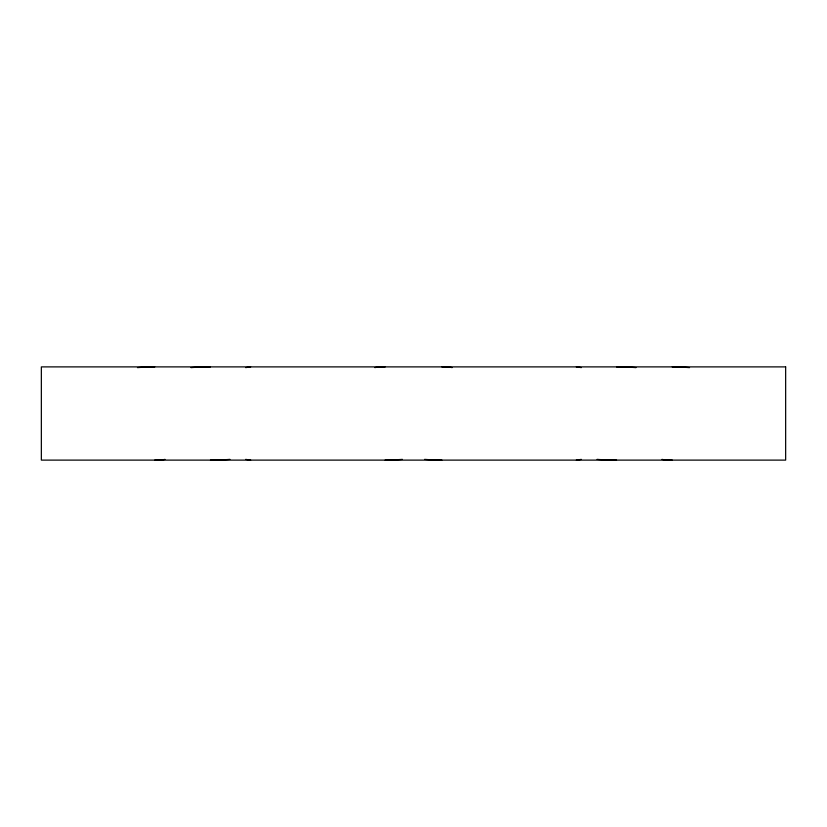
<?xml version="1.0" encoding="UTF-8"?>
<svg xmlns="http://www.w3.org/2000/svg" width="827" height="827" viewBox="0 0 827 827"><rect width="100%" height="100%" fill="white"/><g stroke="black" fill="none" stroke-linecap="round" stroke-linejoin="round"><path stroke-width="1.24" d="M245.691 367.612L250.664 366.888M576.336 460.101L581.309 459.378M576.336 366.888L581.309 367.612M245.691 459.378L250.664 460.101M616.528 366.899A40.554 5.82 0 0 1 635.994 367.622M616.528 460.091A40.554 5.82 0 0 1 597.063 459.367M672.248 366.899A40.554 4.114 5.9 0 1 689.532 367.622M672.248 460.091A40.554 4.114 -5.9 0 1 662.013 459.367M374.879 367.622A40.554 4.114 5.9 0 1 385.124 366.899M402.408 459.367A40.554 4.114 -5.9 0 1 385.124 460.091M191.006 367.622A40.554 5.82 0 0 1 210.471 366.899M229.937 459.367A40.554 5.82 0 0 1 210.471 460.091M137.468 367.622A40.554 4.114 -5.9 0 1 154.752 366.899M164.986 459.367A40.554 4.114 5.9 0 1 154.752 460.091M441.876 366.899A40.554 4.114 -5.9 0 1 452.121 367.622M441.876 460.091A40.554 4.114 5.9 0 1 424.592 459.367M785.65 366.888L41.35 366.888L41.35 460.112L785.65 460.112L785.65 366.888"/></g></svg>
